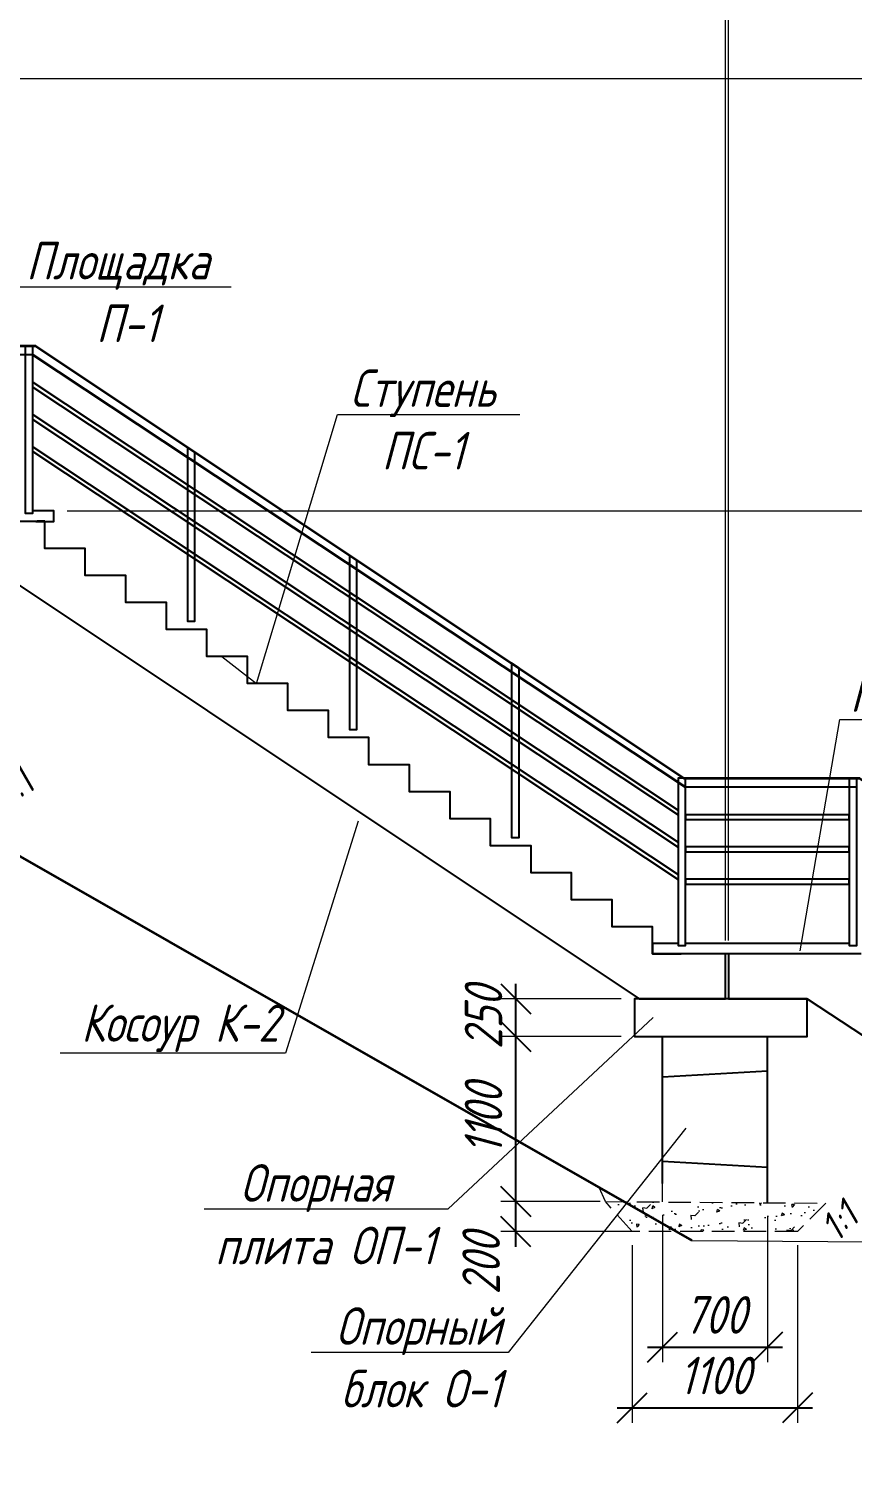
# Model space of a CAD drawing. Header units: millimetres. Extents: x 0 to 285450075, y -3000605 to 8125189010.
# Drawn here: x 10680737 to 10686227, y 760839 to 770516 of the extents above; entities that cross this region are included whole.
import ezdxf
from ezdxf import colors
from ezdxf.entities.mleader import LeaderData, LeaderLine
from ezdxf.math import Vec2, Vec3

# ---------------------------------------------------------------- set-up
doc = ezdxf.new("R2010")
doc.units = ezdxf.units.MM
doc.linetypes.add('DASHED', pattern=[7, 5, -2, 0])
for name, color, linetype, lineweight in [('02_Доп.основные', 255, 'Continuous', 25), ('04_Невидимые', 3, 'Continuous', 13), ('1-Бетон', 106, 'Continuous', 35), ('10_Текст', 255, 'Continuous', 25), ('ИС_Земля_Med', 32, 'Земля', 20), ('ИС_ЛС_Mid', 7, 'Continuous', 35), ('ИС_Мвн', 3, 'Continuous', 18), ('ИС_Основная', 7, 'Continuous', 35), ('ИС_РЗМ', 3, 'Continuous', 18)]:
    doc.layers.add(name, color=color, linetype=linetype, lineweight=lineweight)
doc.layers.add('ограждение', color=7, linetype='Continuous')
doc.styles.add('0', font='isocpeur.ttf', dxfattribs={"width": 0.8, "oblique": 15})
doc.styles.add('ISOCPEUR', font='isocpeur.ttf', dxfattribs={"width": 0.8, "oblique": 15, "height": 2.5})
doc.linetypes.add('Земля', pattern='A,5.9,[130,ltypeshp.shx,S=1.5,R=-30,X=0,Y=-1.3],1.5,[130,ltypeshp.shx,S=1.5,R=-30,X=0,Y=-1.3],1.5,[130,ltypeshp.shx,S=1.5,R=-30,X=0,Y=-1.3],0.1', length=9)
doc.dimstyles.new('М100мнв', dxfattribs={"dimscale": 100, "dimtxt": 2.5, "dimasz": 2, "dimexe": 1, "dimexo": 0.9, "dimgap": 0.9, "dimtad": 1, "dimdec": 0, "dimtxsty": '0', "dimblk": 'OBLIQUE', "dimcen": 2.5, "dimdle": 1, "dimclrd": 3, "dimclre": 3, "dimclrt": 256, "dimadec": 0, "dimazin": 0, "dimtfac": 1, "dimtdec": 0, "dimtmove": 1, "dimatfit": 3, "dimldrblk": 'OBLIQUE', "dimfxl": 1, "dimlwe": -1, "dimarcsym": 0})

# ---------------------------------------------------------------- blocks, each defined once
blk = doc.blocks.new('_OBLIQUE')
at = {"color": 0, "linetype": 'ByBlock', "lineweight": -2}
blk.add_line((0.5, 0.5), (-0.5, -0.5), dxfattribs=at)
blk = doc.blocks.new('*D1838')
at = {"layer": 'Defpoints', "color": 0, "transparency": 16777216}
for p in [(10684756.7, 762506.2), (10685856.7, 762506.2), (10685856.7, 761332.9)]:
    blk.add_point(p, dxfattribs=at)
at = {"layer": 'ИС_РЗМ', "color": 3, "transparency": 16777216}
for p, q in [((10684756.7, 762416.2), (10684756.7, 761232.9)), ((10685856.7, 762416.2), (10685856.7, 761232.9))]:
    blk.add_line(p, q, dxfattribs=at)
at = {"layer": 'ИС_РЗМ', "color": 3, "lineweight": -2, "transparency": 16777216}
blk.add_line((10684656.7, 761332.9), (10685956.7, 761332.9), dxfattribs=at)
at = {"layer": 'ИС_РЗМ', "color": 3, "lineweight": -2, "transparency": 16777216, "xscale": 200, "yscale": 200, "zscale": 200, "rotation": 180}
blk.add_blockref('_OBLIQUE', (10684756.7, 761332.9), dxfattribs=at)
at = {"layer": 'ИС_РЗМ', "color": 3, "lineweight": -2, "transparency": 16777216, "xscale": 200, "yscale": 200, "zscale": 200}
blk.add_blockref('_OBLIQUE', (10685856.7, 761332.9), dxfattribs=at)
at = {"layer": 'ИС_РЗМ', "transparency": 16777216, "insert": (10685306.7, 761547.9), "char_height": 250, "attachment_point": 5, "style": '0'}
blk.add_mtext('1100', dxfattribs=at)
blk = doc.blocks.new('*D1839')
at = {"layer": 'Defpoints', "color": 0, "transparency": 16777216}
for p in [(10684957, 762706.5), (10685657, 762698.8), (10685657, 761736.9)]:
    blk.add_point(p, dxfattribs=at)
at = {"layer": 'ИС_РЗМ', "color": 3, "transparency": 16777216}
for p, q in [((10684957, 762616.5), (10684957, 761636.9)), ((10685657, 762608.8), (10685657, 761636.9))]:
    blk.add_line(p, q, dxfattribs=at)
at = {"layer": 'ИС_РЗМ', "color": 3, "lineweight": -2, "transparency": 16777216}
blk.add_line((10684857, 761736.9), (10685757, 761736.9), dxfattribs=at)
at = {"layer": 'ИС_РЗМ', "color": 3, "lineweight": -2, "transparency": 16777216, "xscale": 200, "yscale": 200, "zscale": 200, "rotation": 180}
blk.add_blockref('_OBLIQUE', (10684957, 761736.9), dxfattribs=at)
at = {"layer": 'ИС_РЗМ', "color": 3, "lineweight": -2, "transparency": 16777216, "xscale": 200, "yscale": 200, "zscale": 200}
blk.add_blockref('_OBLIQUE', (10685657, 761736.9), dxfattribs=at)
at = {"layer": 'ИС_РЗМ', "transparency": 16777216, "insert": (10685307, 761951.9), "char_height": 250, "attachment_point": 5, "style": '0'}
blk.add_mtext('700', dxfattribs=at)
blk = doc.blocks.new('_None')
blk = doc.blocks.new('*D1840')
at = {"layer": 'Defpoints', "color": 0, "transparency": 16777216}
for p in [(10683980, 762706.2), (10684632.5, 762706.2), (10684878.5, 762506.2)]:
    blk.add_point(p, dxfattribs=at)
at = {"layer": 'ИС_РЗМ', "color": 3, "lineweight": -2, "transparency": 16777216}
blk.add_line((10683980, 762406.2), (10683980, 762806.2), dxfattribs=at)
at = {"layer": 'ИС_РЗМ', "color": 3, "transparency": 16777216}
for p, q in [((10684542.5, 762706.2), (10683880, 762706.2)), ((10684788.5, 762506.2), (10683880, 762506.2))]:
    blk.add_line(p, q, dxfattribs=at)
at = {"layer": 'ИС_РЗМ', "color": 3, "lineweight": -2, "transparency": 16777216, "xscale": 200, "yscale": 200, "zscale": 200}
for p, rotation in [((10683980, 762706.2), 90), ((10683980, 762506.2), 270)]:
    blk.add_blockref('_OBLIQUE', p, dxfattribs=dict(at, rotation=rotation))
at = {"layer": 'ИС_РЗМ', "transparency": 16777216, "insert": (10683749.4, 762292.4), "char_height": 250, "attachment_point": 5, "rotation": 90, "style": '0'}
blk.add_mtext('200', dxfattribs=at)
blk = doc.blocks.new('*D1841')
at = {"layer": 'Defpoints', "color": 0, "transparency": 16777216}
for p in [(10683980, 763806.5), (10684772, 763806.5), (10684632.5, 762706.2)]:
    blk.add_point(p, dxfattribs=at)
at = {"layer": 'ИС_РЗМ', "color": 3, "lineweight": -2, "transparency": 16777216}
blk.add_line((10683980, 762606.2), (10683980, 763906.5), dxfattribs=at)
at = {"layer": 'ИС_РЗМ', "color": 3, "transparency": 16777216}
for p, q in [((10684682, 763806.5), (10683880, 763806.5)), ((10684542.5, 762706.2), (10683880, 762706.2))]:
    blk.add_line(p, q, dxfattribs=at)
at = {"layer": 'ИС_РЗМ', "color": 3, "lineweight": -2, "transparency": 16777216, "xscale": 200, "yscale": 200, "zscale": 200}
for p, rotation in [((10683980, 763806.5), 90), ((10683980, 762706.2), 270)]:
    blk.add_blockref('_OBLIQUE', p, dxfattribs=dict(at, rotation=rotation))
at = {"layer": 'ИС_РЗМ', "transparency": 16777216, "insert": (10683765, 763256.4), "char_height": 250, "attachment_point": 5, "rotation": 90, "style": '0'}
blk.add_mtext('1100', dxfattribs=at)
blk = doc.blocks.new('*D1842')
at = {"layer": 'Defpoints', "color": 0, "transparency": 16777216}
for p in [(10683980, 764056.5), (10684772, 764056.5), (10684772, 763806.5)]:
    blk.add_point(p, dxfattribs=at)
at = {"layer": 'ИС_РЗМ', "color": 3, "lineweight": -2, "transparency": 16777216}
blk.add_line((10683980, 763706.5), (10683980, 764156.5), dxfattribs=at)
at = {"layer": 'ИС_РЗМ', "color": 3, "transparency": 16777216}
for p, q in [((10684682, 764056.5), (10683880, 764056.5)), ((10684682, 763806.5), (10683880, 763806.5))]:
    blk.add_line(p, q, dxfattribs=at)
at = {"layer": 'ИС_РЗМ', "color": 3, "lineweight": -2, "transparency": 16777216, "xscale": 200, "yscale": 200, "zscale": 200}
for p, rotation in [((10683980, 764056.5), 90), ((10683980, 763806.5), 270)]:
    blk.add_blockref('_OBLIQUE', p, dxfattribs=dict(at, rotation=rotation))
at = {"layer": 'ИС_РЗМ', "transparency": 16777216, "insert": (10683765, 763931.5), "char_height": 250, "attachment_point": 5, "rotation": 90, "style": '0'}
blk.add_mtext('250', dxfattribs=at)
blk = doc.blocks.new('*D1860')
at = {"layer": 'Defpoints', "color": 0, "transparency": 16777216}
for p in [(10663427, 778846.9), (10663427, 777946.5, 4135.3), (10689787, 762196.5, 4135.3)]:
    blk.add_point(p, dxfattribs=at)
at = {"layer": 'ИС_РЗМ', "color": 3, "transparency": 16777216}
for p, q in [((10663427, 778036.5), (10663427, 778946.9)), ((10689787, 762286.5), (10689787, 778946.9))]:
    blk.add_line(p, q, dxfattribs=at)
at = {"layer": 'ИС_РЗМ', "color": 3, "lineweight": -2, "transparency": 16777216}
blk.add_line((10689887, 778846.9), (10663327, 778846.9), dxfattribs=at)
at = {"layer": 'ИС_РЗМ', "color": 3, "lineweight": -2, "transparency": 16777216, "xscale": 200, "yscale": 200, "zscale": 200, "rotation": 180}
blk.add_blockref('_OBLIQUE', (10663427, 778846.9), dxfattribs=at)
at = {"layer": 'ИС_РЗМ', "color": 3, "lineweight": -2, "transparency": 16777216, "xscale": 200, "yscale": 200, "zscale": 200}
blk.add_blockref('_OBLIQUE', (10689787, 778846.9), dxfattribs=at)
at = {"layer": 'ИС_РЗМ', "transparency": 16777216, "insert": (10676607, 779061.9), "char_height": 250, "attachment_point": 5, "style": '0'}
blk.add_mtext('26360', dxfattribs=at)
blk = doc.blocks.new('*D1870')
at = {"layer": 'Defpoints', "color": 0, "transparency": 16777216}
for p in [(10685377, 777946.5), (10679907, 767236.5), (10685377, 764356.5)]:
    blk.add_point(p, dxfattribs=at)
at = {"layer": 'ИС_РЗМ', "color": 3, "transparency": 16777216}
for p, q in [((10679907, 767326.5), (10679907, 778046.5)), ((10685377, 764446.5), (10685377, 778046.5))]:
    blk.add_line(p, q, dxfattribs=at)
at = {"layer": 'ИС_РЗМ', "color": 3, "lineweight": -2, "transparency": 16777216}
blk.add_line((10679807, 777946.5), (10685477, 777946.5), dxfattribs=at)
at = {"layer": 'ИС_РЗМ', "color": 3, "lineweight": -2, "transparency": 16777216, "xscale": 200, "yscale": 200, "zscale": 200, "rotation": 180}
blk.add_blockref('_OBLIQUE', (10679907, 777946.5), dxfattribs=at)
at = {"layer": 'ИС_РЗМ', "color": 3, "lineweight": -2, "transparency": 16777216, "xscale": 200, "yscale": 200, "zscale": 200}
blk.add_blockref('_OBLIQUE', (10685377, 777946.5), dxfattribs=at)
at = {"layer": 'ИС_РЗМ', "transparency": 16777216, "insert": (10682642, 778161.5), "char_height": 250, "attachment_point": 5, "style": '0'}
blk.add_mtext('5470', dxfattribs=at)
blk = doc.blocks.new('*D1871')
at = {"layer": 'Defpoints', "color": 0, "transparency": 16777216}
for p in [(10685397, 777946.5), (10685377, 764356.5), (10685397, 764356.5)]:
    blk.add_point(p, dxfattribs=at)
at = {"layer": 'ИС_РЗМ', "color": 3, "lineweight": -2, "transparency": 16777216}
for p, q in [((10685387, 777946.5), (10685495, 778306.5)), ((10685495, 778306.5), (10685982, 778306.5)), ((10685377, 777946.5), (10685177, 777946.5)), ((10685377, 777946.5), (10685397, 777946.5)), ((10685377, 777946.5), (10685397, 777946.5)), ((10685397, 777946.5), (10685597, 777946.5))]:
    blk.add_line(p, q, dxfattribs=at)
at = {"layer": 'ИС_РЗМ', "color": 3, "transparency": 16777216}
for p, q in [((10685377, 764446.5), (10685377, 778046.5)), ((10685397, 764446.5), (10685397, 778046.5))]:
    blk.add_line(p, q, dxfattribs=at)
at = {"layer": 'ИС_РЗМ', "color": 3, "lineweight": -2, "transparency": 16777216, "xscale": 200, "yscale": 200, "zscale": 200}
blk.add_blockref('_OBLIQUE', (10685377, 777946.5), dxfattribs=at)
at = {"layer": 'ИС_РЗМ', "color": 3, "lineweight": -2, "transparency": 16777216, "xscale": 200, "yscale": 200, "zscale": 200, "rotation": 180}
blk.add_blockref('_OBLIQUE', (10685397, 777946.5), dxfattribs=at)
at = {"layer": 'ИС_РЗМ', "transparency": 16777216, "insert": (10685738.5, 778521.5), "char_height": 250, "attachment_point": 5, "style": '0'}
blk.add_mtext('20', dxfattribs=at)
blk = doc.blocks.new('*D1872')
at = {"layer": 'Defpoints', "color": 0, "transparency": 16777216}
for p in [(10689787, 777946.5), (10685397, 764356.5), (10689787, 762196.5)]:
    blk.add_point(p, dxfattribs=at)
at = {"layer": 'ИС_РЗМ', "color": 3, "transparency": 16777216}
for p, q in [((10685397, 764446.5), (10685397, 778046.5)), ((10689787, 762286.5), (10689787, 778046.5))]:
    blk.add_line(p, q, dxfattribs=at)
at = {"layer": 'ИС_РЗМ', "color": 3, "lineweight": -2, "transparency": 16777216}
blk.add_line((10685297, 777946.5), (10689887, 777946.5), dxfattribs=at)
at = {"layer": 'ИС_РЗМ', "color": 3, "lineweight": -2, "transparency": 16777216, "xscale": 200, "yscale": 200, "zscale": 200, "rotation": 180}
blk.add_blockref('_OBLIQUE', (10685397, 777946.5), dxfattribs=at)
at = {"layer": 'ИС_РЗМ', "color": 3, "lineweight": -2, "transparency": 16777216, "xscale": 200, "yscale": 200, "zscale": 200}
blk.add_blockref('_OBLIQUE', (10689787, 777946.5), dxfattribs=at)
at = {"layer": 'ИС_РЗМ', "transparency": 16777216, "insert": (10687592, 778161.5), "char_height": 250, "attachment_point": 5, "style": '0'}
blk.add_mtext('4390', dxfattribs=at)
blk = doc.blocks.new('*D1873')
at = {"layer": 'Defpoints', "color": 0, "transparency": 16777216}
for p in [(10669922, 773066.5), (10675412, 770186.5), (10692044.4, 770186.5)]:
    blk.add_point(p, dxfattribs=at)
at = {"layer": 'ИС_РЗМ', "color": 3, "lineweight": -2, "transparency": 16777216}
blk.add_line((10692044.4, 773166.5), (10692044.4, 770086.5), dxfattribs=at)
at = {"layer": 'ИС_РЗМ', "color": 3, "transparency": 16777216}
for p, q in [((10670012, 773066.5), (10692144.4, 773066.5)), ((10675502, 770186.5), (10692144.4, 770186.5))]:
    blk.add_line(p, q, dxfattribs=at)
at = {"layer": 'ИС_РЗМ', "color": 3, "lineweight": -2, "transparency": 16777216, "xscale": 200, "yscale": 200, "zscale": 200}
for p, rotation in [((10692044.4, 773066.5), 90), ((10692044.4, 770186.5), 270)]:
    blk.add_blockref('_OBLIQUE', p, dxfattribs=dict(at, rotation=rotation))
at = {"layer": 'ИС_РЗМ', "transparency": 16777216, "insert": (10691829.4, 771626.5), "char_height": 250, "attachment_point": 5, "rotation": 90, "style": '0'}
blk.add_mtext('16х180', dxfattribs=at)
blk = doc.blocks.new('*D1874')
at = {"layer": 'Defpoints', "color": 0, "transparency": 16777216}
for p in [(10675412, 770186.5), (10680902, 767306.5), (10692044.4, 767306.5)]:
    blk.add_point(p, dxfattribs=at)
at = {"layer": 'ИС_РЗМ', "color": 3, "lineweight": -2, "transparency": 16777216}
blk.add_line((10692044.4, 770286.5), (10692044.4, 767206.5), dxfattribs=at)
at = {"layer": 'ИС_РЗМ', "color": 3, "transparency": 16777216}
for p, q in [((10675502, 770186.5), (10692144.4, 770186.5)), ((10680992, 767306.5), (10692144.4, 767306.5))]:
    blk.add_line(p, q, dxfattribs=at)
at = {"layer": 'ИС_РЗМ', "color": 3, "lineweight": -2, "transparency": 16777216, "xscale": 200, "yscale": 200, "zscale": 200}
for p, rotation in [((10692044.4, 770186.5), 90), ((10692044.4, 767306.5), 270)]:
    blk.add_blockref('_OBLIQUE', p, dxfattribs=dict(at, rotation=rotation))
at = {"layer": 'ИС_РЗМ', "transparency": 16777216, "insert": (10691829.4, 768746.5), "char_height": 250, "attachment_point": 5, "rotation": 90, "style": '0'}
blk.add_mtext('16х180', dxfattribs=at)
blk = doc.blocks.new('*D1875')
at = {"layer": 'Defpoints', "color": 0, "transparency": 16777216}
for p in [(10680902, 767306.5), (10686392, 764426.5), (10692044.4, 764426.5)]:
    blk.add_point(p, dxfattribs=at)
at = {"layer": 'ИС_РЗМ', "color": 3, "lineweight": -2, "transparency": 16777216}
blk.add_line((10692044.4, 767406.5), (10692044.4, 764326.5), dxfattribs=at)
at = {"layer": 'ИС_РЗМ', "color": 3, "transparency": 16777216}
for p, q in [((10680992, 767306.5), (10692144.4, 767306.5)), ((10686482, 764426.5), (10692144.4, 764426.5))]:
    blk.add_line(p, q, dxfattribs=at)
at = {"layer": 'ИС_РЗМ', "color": 3, "lineweight": -2, "transparency": 16777216, "xscale": 200, "yscale": 200, "zscale": 200}
for p, rotation in [((10692044.4, 767306.5), 90), ((10692044.4, 764426.5), 270)]:
    blk.add_blockref('_OBLIQUE', p, dxfattribs=dict(at, rotation=rotation))
at = {"layer": 'ИС_РЗМ', "transparency": 16777216, "insert": (10691829.4, 765866.5), "char_height": 250, "attachment_point": 5, "rotation": 90, "style": '0'}
blk.add_mtext('16х180', dxfattribs=at)

msp = doc.modelspace()

# ---------------------------------------------------------------- hatches: boundary and pattern name
at = {"layer": '04_Невидимые'}
h = msp.add_hatch(dxfattribs=at)
h.set_pattern_fill('AR-CONC', color=256, scale=30, angle=180, style=0)
h.set_pattern_definition([(230, (-67617637.12, 606530.89), (-215.1780548, 18.8256405), [22.5, -247.5]), (175, (-67617637.12, 606530.89), (41.6254001, -225.6576401), [18, -198]), (280.45144446, (-67617655.05, 606532.46), (-173.552654, -206.8319973), [19.1220576, -210.3426336]), (226.1842, (-67617637.12, 606470.9), (-320.1723992, 49.6557842), [33.75, -371.25]), (276.6356355, (-67617663.8, 606475.03), (-280.3985837, -292.2355802), [28.6831026, -315.514128]), (171.184164, (-67617637.12, 606470.9), (-280.3985835, -292.2355801), [27, -297.0000003]), (201, (-67617667.12, 606485.89), (-179.07211564, 120.7856672), [22.5, -247.5]), (146, (-67617667.12, 606485.89), (-72.9945996, -217.5450135), [18, -198]), (251.45144474, (-67617682.04, 606495.95), (-252.066713, -96.75934584), [19.122057, -210.3426336]), (217.5, (-67617637.12, 606530.89), (-3.647956595, -99.86815615), [0, -195.6, 0, -201, 0, -198.75]), (187.5, (-67617637.12, 606530.89), (-78.92086123, -118.32351356), [0, -114.6, 0, -191.1, 0, -75.75]), (147.5, (-67617570.22, 606530.89), (-160.14673085, 6.76646152), [0, -75, 0, -234, 0, -310.5]), (137.5, (-67617540.22, 606530.89), (-174.9558508, -30.0314947), [0, -97.5, 0, -155.4, 0, -220.5])])
h.paths.add_polyline_path([(10686046.474, 762696.0146), (10685856.6767, 762506.2173), (10684756.6767, 762506.2173), (10684577.7229, 762706.422)])

# ---------------------------------------------------------------- linework, layer by layer
at = {"layer": '02_Доп.основные'}
for p, q in [((10680791.9836, 767236.5462), (10679591.9836, 767236.5462)), ((10686201.9843, 764426.5462), (10685111.9843, 764426.5462)), ((10686281.9843, 764356.5462), (10685081.9843, 764356.5462)), ((10684956.9838, 762826.5379), (10684956.9838, 763806.5462)), ((10685656.9838, 762883.7583), (10685656.9838, 763806.5462)), ((10684956.9838, 763536.5462), (10685656.9838, 763576.5462)), ((10684956.9838, 762976.5462), (10685656.9838, 762936.5462)), ((10685656.9838, 762698.7745), (10685656.9838, 762883.7583))]:
    msp.add_line(p, q, dxfattribs=at)
for points in [[(10680781.9836, 767236.5462), (10680901.9836, 767236.5462), (10680901.9836, 767306.5462), (10680761.9836, 767306.5462)], [(10685376.9843, 764056.5462), (10685376.9843, 764356.5462), (10684891.9843, 764356.5462), (10684891.9843, 764536.5462), (10684621.9843, 764536.5462), (10684621.9843, 764716.5462), (10684351.9843, 764716.5462), (10684351.9843, 764896.5462), (10684081.9843, 764896.5462), (10684081.9843, 765076.5462), (10683811.9843, 765076.5462), (10683811.9843, 765256.5462), (10683541.9843, 765256.5462), (10683541.9843, 765436.5462), (10683271.9843, 765436.5462), (10683271.9843, 765616.5462), (10683001.9843, 765616.5462), (10683001.9843, 765796.5462), (10682731.9843, 765796.5462), (10682731.9843, 765976.5462), (10682461.9843, 765976.5462), (10682461.9843, 766156.5462), (10682191.9843, 766156.5462), (10682191.9843, 766336.5462), (10681921.9843, 766336.5462), (10681921.9843, 766516.5462), (10681651.9843, 766516.5462), (10681651.9843, 766696.5462), (10681381.9843, 766696.5462), (10681381.9843, 766876.5462), (10681111.9843, 766876.5462), (10681111.9843, 767056.5462), (10680841.9843, 767056.5462), (10680841.9843, 767236.5462), (10679906.9843, 767236.5462)], [(10680481.9843, 766936.5462), (10684801.9843, 764056.5462), (10685376.9843, 764056.5462)], [(10685061.9843, 764426.5462), (10684891.9843, 764426.5462), (10684891.9843, 764356.5462), (10685081.9843, 764356.5462)], [(10685396.9843, 764356.5462), (10685396.9843, 764056.5462), (10685921.9843, 764056.5462), (10689211.9843, 761896.5462), (10689786.9843, 761896.5462), (10689786.9843, 762196.5462), (10689481.9843, 762196.5462)], [(10685921.9843, 764056.5462), (10684771.9843, 764056.5462), (10684771.9843, 763806.5462), (10685921.9843, 763806.5462), (10685921.9843, 764056.5462)]]:
    msp.add_lwpolyline(points, dxfattribs=at)
at = {"layer": '04_Невидимые', "linetype": 'DASHED', "ltscale": 30}
for p, q in [((10684577.7229, 762706.422), (10684535.8087, 762800.7774)), ((10684956.9838, 762703.7346), (10684956.9838, 762826.5379))]:
    msp.add_line(p, q, dxfattribs=at)
msp.add_lwpolyline([(10685856.6767, 762506.2173), (10684756.6767, 762506.2173), (10684577.7229, 762706.422), (10686046.474, 762696.0146)], close=True, dxfattribs=at)
at = {"layer": '1-Бетон', "color": 5}
for points in [[(10679610.1495, 768406.5462), (10680779.7739, 768406.5462), (10685100.1502, 765526.5462), (10686269.7745, 765526.5462), (10689491.9843, 763378.5935)], [(10680761.9836, 768346.5462), (10685111.9843, 765466.5462)]]:
    msp.add_lwpolyline(points, dxfattribs=at)
at = {"layer": 'ИС_Земля_Med', "ltscale": 0.8}
msp.add_lwpolyline([(10685155.7133, 762446.5462), (10686059.0197, 762440.1455), (10691040.7459, 762433.1998), (10693821.4377, 762446.5462)], dxfattribs=at)
at = {"layer": 'ИС_ЛС_Mid', "color": 7}
msp.add_lwpolyline([(10680841.9836, 767236.5462), (10680791.9836, 767236.5462)], dxfattribs=at)
at = {"layer": 'ИС_Основная', "color": 1}
msp.add_line((10685155.7133, 762446.5462), (10671374.5098, 770321.5196), dxfattribs=at)
at = {"layer": 'ограждение', "color": 4}
for p, q in [((10680761.9836, 768346.5462), (10679621.9836, 768346.5462)), ((10686251.9843, 765466.5462), (10685111.9843, 765466.5462))]:
    msp.add_line(p, q, dxfattribs=at)
at = {"layer": 'ограждение', "color": 1}
for p, q in [((10680761.9836, 768163.5462), (10685061.9843, 765314.466)), ((10680761.9836, 768131.5462), (10685061.9843, 765282.466)), ((10680761.9836, 767948.5462), (10685061.9843, 765099.466)), ((10680761.9836, 767916.5462), (10685061.9843, 765067.466)), ((10680761.9836, 767733.5462), (10685061.9843, 764884.466)), ((10680761.9836, 767701.5462), (10685061.9843, 764852.466))]:
    msp.add_line(p, q, dxfattribs=at)
at = {"layer": 'ограждение'}
for points in [[(10680761.9836, 768406.5462), (10680711.9836, 768406.5462), (10680711.9836, 767291.5462), (10680761.9836, 767291.5462)], [(10681841.9843, 767698.6572), (10681791.9843, 767731.9906), (10681791.9843, 766571.5462), (10681841.9843, 766571.5462)], [(10682921.9843, 766978.6572), (10682871.9843, 767011.9906), (10682871.9843, 765851.5462), (10682921.9843, 765851.5462)], [(10684001.9843, 766258.6572), (10683951.9843, 766291.9906), (10683951.9843, 765131.5462), (10684001.9843, 765131.5462)], [(10685111.9843, 765526.5462), (10685061.9843, 765526.5462), (10685061.9843, 764411.5462), (10685111.9843, 764411.5462)], [(10686251.9843, 765526.5462), (10686201.9843, 765526.5462), (10686201.9843, 764411.5462), (10686251.9843, 764411.5462)]]:
    msp.add_lwpolyline(points, close=True, dxfattribs=at)
at = {"layer": 'ограждение', "color": 1}
for points in [[(10686201.9843, 765283.5462), (10685111.9843, 765283.5462), (10685111.9843, 765251.5462), (10686201.9843, 765251.5462)], [(10686201.9843, 765068.5462), (10685111.9843, 765068.5462), (10685111.9843, 765036.5462), (10686201.9843, 765036.5462)], [(10686201.9843, 764853.5462), (10685111.9843, 764853.5462), (10685111.9843, 764821.5462), (10686201.9843, 764821.5462)]]:
    msp.add_lwpolyline(points, close=True, dxfattribs=at)

# ---------------------------------------------------------------- texts
at = {"layer": '10_Текст', "style": 'ISOCPEUR', "oblique": 15, "width": 0.9}
for p in [(10680630.4104, 765308.5692), (10686120.4111, 762428.5692)]:
    msp.add_text('1:1', height=187.5, rotation=45, dxfattribs=at).set_placement(p)

# ---------------------------------------------------------------- dimensions: what is measured, and where the dimension line sits
at = {"layer": 'ИС_РЗМ'}
for base, p1, p2, angle, picture, middle in [((10663426.983, 778846.906, -4135.3491), (10689786.9843, 762196.5462), (10663426.983, 777946.5376), 180, '*D1860', (10676606.9836, 779061.906, -4135.3491)), ((10683979.9993, 763806.5462), (10684632.4974, 762706.2173), (10684771.9843, 763806.5462), 90, '*D1841', (10683764.9993, 763256.3818))]:
    dim = msp.add_linear_dim(base=base, p1=p1, p2=p2, angle=angle, dimstyle='М100мнв', dxfattribs=at)
    dim.commit()
    dim.dimension.update_dxf_attribs({"geometry": picture, "text_midpoint": middle})
for base, p1, p2, picture, middle in [((10685396.9843, 777946.5376), (10685376.9843, 764356.5462), (10685396.9843, 764356.5462), '*D1871', (10685584.9843, 778521.5376)), ((10685376.9843, 777946.5376), (10679906.9843, 767236.5462), (10685376.9843, 764356.5462), '*D1870', (10682641.9843, 778161.5376)), ((10689786.9843, 777946.5376), (10685396.9843, 764356.5462), (10689786.9843, 762196.5462), '*D1872', (10687591.9843, 778161.5376)), ((10685656.9838, 761736.8953), (10684956.9838, 762706.502), (10685656.9838, 762698.7745), '*D1839', (10685306.9838, 761951.8953)), ((10685856.7209, 761332.9027), (10684756.6767, 762506.2173), (10685856.7209, 762506.1731), '*D1838', (10685306.6988, 761547.9027))]:
    dim = msp.add_linear_dim(base=base, p1=p1, p2=p2, dimstyle='М100мнв', dxfattribs=at)
    dim.commit()
    dim.dimension.update_dxf_attribs({"geometry": picture, "text_midpoint": middle})
for base, p1, p2, picture, middle in [((10692044.429, 770186.5462), (10669921.9823, 773066.502), (10675411.983, 770186.5462), '*D1873', (10691829.429, 771626.5241)), ((10692044.429, 767306.5462), (10675411.983, 770186.5462), (10680901.9836, 767306.5462), '*D1874', (10691829.429, 768746.5462)), ((10692044.429, 764426.5462), (10680901.9836, 767306.5462), (10686391.9843, 764426.5462), '*D1875', (10691829.429, 765866.5462))]:
    dim = msp.add_linear_dim(base=base, p1=p1, p2=p2, angle=90, text='16х180', dimstyle='М100мнв', dxfattribs=at)
    dim.commit()
    dim.dimension.update_dxf_attribs({"geometry": picture, "text_midpoint": middle})
for base, p1, p2, picture, middle in [((10683979.9993, 764056.5462), (10684771.9843, 763806.5462), (10684771.9843, 764056.5462), '*D1842', (10683979.9993, 763931.5462)), ((10683979.9993, 762706.2173), (10684878.4974, 762506.2173), (10684632.4974, 762706.2173), '*D1840', (10683964.4381, 762292.4415))]:
    dim = msp.add_linear_dim(base=base, p1=p1, p2=p2, angle=90, dimstyle='М100мнв', dxfattribs=at)
    dim.commit()
    dim.dimension.update_dxf_attribs({"geometry": picture, "text_midpoint": middle, "dimtype": 160})

# ---------------------------------------------------------------- leaders
at = {"layer": 'ИС_Мвн'}
ml = msp.add_multileader_mtext('Standard', dxfattribs=at)
ml.set_content('Площадка\\P П-1', color=256, style='0')
ml.set_leader_properties(color=256, linetype='ByLayer', lineweight=-1)
ml.set_arrow_properties(name='NONE')
ml.build(insert=Vec2(0, 0))
ml.multileader.update_dxf_attribs({"text_left_attachment_type": 6, "text_right_attachment_type": 6, "dogleg_length": 0.36, "arrow_head_size": 300, "scale": 100})
ctx = ml.context
ctx.base_point, ctx.scale, ctx.char_height, ctx.arrow_head_size, ctx.landing_gap_size, ctx.plane_origin = Vec3(10680685.4825, 768798.1783), 100, 250, 300, 9, Vec3(10681577.9521, 767747.5605)
ctx.left_attachment, ctx.right_attachment, ctx.text_align_type = 6, 6, 1
notes = []
notes.append((ctx, [(0, (1, 1, 0), (10680649.4825, 768798.1783), (1, 0), 36, [(0, [(10680385.0886, 767257.6886)], 0, [])])]))
ctx.mtext.insert, ctx.mtext.alignment, ctx.mtext.flow_direction = Vec3(10681327.9761, 769098.1783), 2, 5
ml = msp.add_multileader_mtext('Standard', dxfattribs=at)
ml.set_content('Ступень \\PПС-1', color=256, style='0')
ml.set_leader_properties(color=256, linetype='ByLayer', lineweight=-1)
ml.set_arrow_properties(name='NONE')
ml.build(insert=Vec2(0, 0))
ml.multileader.update_dxf_attribs({"text_left_attachment_type": 6, "text_right_attachment_type": 6, "dogleg_length": 0.36, "arrow_head_size": 300, "scale": 100})
ctx = ml.context
ctx.base_point, ctx.scale, ctx.char_height, ctx.arrow_head_size, ctx.landing_gap_size, ctx.plane_origin = Vec3(10682828.6948, 767949.5839), 100, 250, 300, 9, Vec3(10682795.6648, 766127.7048)
ctx.left_attachment, ctx.right_attachment, ctx.text_align_type = 6, 6, 1
notes.append((ctx, [(0, (1, 1, 0), (10682792.6948, 767949.5839), (1, 0), 36, [(1, [(10682021.9843, 766336.5462), (10682253.2553, 766156.5462)], 0, [])])]))
ctx.mtext.insert, ctx.mtext.alignment, ctx.mtext.flow_direction = Vec3(10683361.1885, 768249.5839), 2, 5
ml = msp.add_multileader_mtext('Standard', dxfattribs=at)
ml.set_content('Площадка\\P П-1', color=256, style='0')
ml.set_leader_properties(color=256, linetype='ByLayer', lineweight=-1)
ml.set_arrow_properties(name='NONE')
ml.build(insert=Vec2(0, 0))
ml.multileader.update_dxf_attribs({"text_left_attachment_type": 6, "text_right_attachment_type": 6, "dogleg_length": 0.36, "arrow_head_size": 300, "scale": 100})
ctx = ml.context
ctx.base_point, ctx.scale, ctx.char_height, ctx.arrow_head_size, ctx.landing_gap_size, ctx.plane_origin = Vec3(10686175.4832, 765918.1783), 100, 250, 300, 9, Vec3(10687067.9528, 764867.5605)
ctx.left_attachment, ctx.right_attachment, ctx.text_align_type = 6, 6, 1
notes.append((ctx, [(0, (1, 1, 0), (10686139.4832, 765918.1783), (1, 0), 36, [(0, [(10685875.0892, 764377.6886)], 0, [])])]))
ctx.mtext.insert, ctx.mtext.alignment, ctx.mtext.flow_direction = Vec3(10686817.9768, 766218.1783), 2, 5
ml = msp.add_multileader_mtext('Standard', dxfattribs=at)
ml.set_content('Косоур К-2', color=256, style='0')
ml.set_leader_properties(color=256, linetype='ByLayer', lineweight=-1)
ml.set_arrow_properties(name='NONE')
ml.build(insert=Vec2(0, 0))
ml.multileader.update_dxf_attribs({"text_left_attachment_type": 6, "text_right_attachment_type": 6, "dogleg_length": 0.36, "arrow_head_size": 300, "scale": 100})
ctx = ml.context
ctx.base_point, ctx.scale, ctx.char_height, ctx.arrow_head_size, ctx.landing_gap_size, ctx.plane_origin = Vec3(10680897.7071, 763695.85), 100, 250, 300, 9, Vec3(10683910.2374, 764556.8133)
ctx.left_attachment, ctx.right_attachment, ctx.text_align_type = 6, 6, 2
notes.append((ctx, [(1, (1, 1, 0), (10682445.6817, 763695.85), (-1, 0), 36, [(0, [(10682930.8537, 765240.2681)], 0, [])])]))
ctx.mtext.insert, ctx.mtext.alignment, ctx.mtext.flow_direction = Vec3(10682400.6817, 764020.85), 3, 5
ml = msp.add_multileader_mtext('Standard', dxfattribs=at)
ml.set_content('Опорная\\P плита ОП-1', color=256, style='0')
ml.set_leader_properties(color=256, linetype='ByLayer', lineweight=-1)
ml.set_arrow_properties(name='NONE')
ml.build(insert=Vec2(0, 0))
ml.multileader.update_dxf_attribs({"text_left_attachment_type": 6, "text_right_attachment_type": 6, "dogleg_length": 0.36, "arrow_head_size": 300, "scale": 100})
ctx = ml.context
ctx.base_point, ctx.scale, ctx.char_height, ctx.arrow_head_size, ctx.landing_gap_size, ctx.plane_origin = Vec3(10681799.9867, 762655.3548), 100, 250, 300, 9, Vec3(10685518.8018, 762443.6868)
ctx.left_attachment, ctx.right_attachment, ctx.text_align_type = 6, 6, 1
notes.append((ctx, [(0, (1, 1, 0), (10683527.9613, 762655.3548), (-1, 0), 36, [(0, [(10684895.8709, 763933.1131)], 0, [])])]))
ctx.mtext.insert, ctx.mtext.alignment, ctx.mtext.flow_direction = Vec3(10682645.974, 762955.3548), 2, 5
ml = msp.add_multileader_mtext('Standard', dxfattribs=at)
ml.set_content('Опорный\\Pблок О-1', color=256, style='0')
ml.set_leader_properties(color=256, linetype='ByLayer', lineweight=-1)
ml.set_arrow_properties(name='NONE')
ml.build(insert=Vec2(0, 0))
ml.multileader.update_dxf_attribs({"text_left_attachment_type": 6, "text_right_attachment_type": 6, "dogleg_length": 0.36, "arrow_head_size": 300, "scale": 100})
ctx = ml.context
ctx.base_point, ctx.scale, ctx.char_height, ctx.arrow_head_size, ctx.landing_gap_size, ctx.plane_origin = Vec3(10682700.7022, 761702.2319), 100, 250, 300, 9, Vec3(10686232.7209, 762381.3304)
ctx.left_attachment, ctx.right_attachment, ctx.text_align_type = 6, 6, 2
notes.append((ctx, [(1, (1, 1, 0), (10683928.6768, 761702.2319), (-1, 0), 36, [(0, [(10685112.6302, 763195.4209)], 0, [])])]))
ctx.mtext.insert, ctx.mtext.alignment, ctx.mtext.flow_direction = Vec3(10683883.6768, 762002.2319), 3, 5
for ctx, leaders in notes:
    for number, flags, end, landing, length, lines in leaders:
        leader = LeaderData()
        leader.index, (leader.has_last_leader_line, leader.has_dogleg_vector, leader.attachment_direction) = number, flags
        leader.last_leader_point, leader.dogleg_vector, leader.dogleg_length = Vec3(end), Vec3(landing), length
        for number, points, colour, breaks in lines:
            line = LeaderLine()
            line.index, line.vertices, line.color, line.breaks = number, Vec3.list(points), colors.encode_raw_color(colour), breaks
            leader.lines.append(line)
        ctx.leaders.append(leader)

doc.saveas('drawing.dxf')
